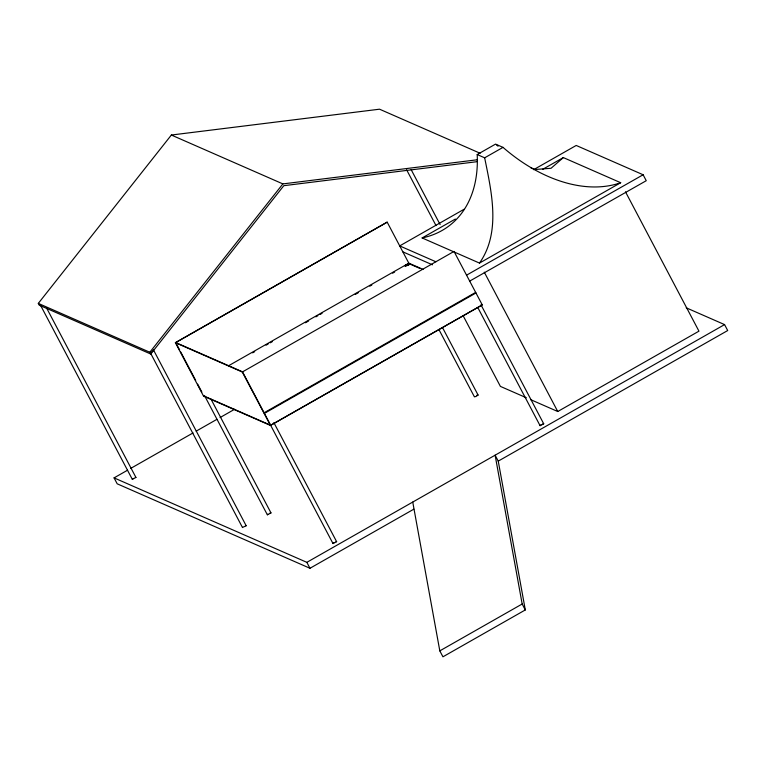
<?xml version="1.0" encoding="UTF-8"?>
<svg xmlns="http://www.w3.org/2000/svg" width="766" height="766" viewBox="0 0 766 766"><rect width="100%" height="100%" fill="white"/><g stroke="black" fill="none" stroke-linecap="round" stroke-linejoin="round"><path stroke-width="1.15" d="M46.496 307.827L135.927 477.438L132.326 479.353L133.179 478.415M153.411 349.803L246.173 525.744L242.573 527.42M210.995 399.134L270.982 512.904L267.382 514.829L267.851 514.139M405.549 266.252L409.149 264.567M273.855 422.621L336.619 541.667L333.028 543.582L333.871 542.634M442.528 327.618L478.08 395.045L475.782 396.644L474.661 396.52M480.952 304.763L543.716 423.799L540.126 425.724L540.968 424.776M153.267 350.349L150.586 353.174M479.487 263.083C501.155 232.357 491.523 191.826 484.658 157.815L477.199 154.55A143.05 95.185 51.7 0 1 422.133 237.948L479.487 263.083L620.69 182.72L563.336 157.585L542.567 169.41M476.624 161.741L283.813 185.688L150.758 354.036L39.238 305.174L38.3 303.393L171.354 135.036L379.543 109.193L480.129 153.257M150.758 354.036L149.82 352.255L282.874 183.907L476.873 159.816M563.336 157.585L551.06 168.271L534.869 169.525L530.79 167.744M408.671 265.007L407.857 265.543M477.199 154.55L495.554 144.104L503.013 147.369A143.05 95.185 51.7 0 0 620.69 182.72M484.658 157.815L503.013 147.369M175.376 342.689L242.286 372.008L454.018 251.43L482.264 304.906L270.465 425.446L203.545 396.127L175.376 342.689L387.184 222.15L175.749 342.555L179.627 349.909M464.072 209.262L399.699 245.905L435.892 261.761M533.634 169.679L576.204 145.454L643.124 174.763L646.245 180.709L469.663 281.122M422.133 237.948L455.358 219.038M228.45 365.822L408.862 263.159L423.091 269.383M252.617 352.848L254.685 351.671M266.089 345.179L268.167 344.001M270.235 342.814L272.313 341.636M305.49 322.754L308.602 320.983M315.86 316.856L317.938 315.678M320.006 314.491L322.084 313.313M355.261 294.431L358.373 292.66M369.777 286.168L371.845 284.99M392.585 273.194L394.662 272.007M405.022 266.108L409.178 263.753M643.124 174.763L466.532 275.185M413.803 509.189L309.971 568.276L117.198 483.815L114.067 477.879L127.577 470.19M130.699 468.409L193.042 432.934M196.163 431.153L216.941 419.328M220.062 417.556L234.607 409.274M264.107 412.778L475.619 292.401M264.414 413.372L475.925 292.995M203.928 395.993L270.676 425.245L482.264 304.906M530.694 399.661L557.753 411.514L698.956 331.161L625.487 191.826M114.067 477.879L306.84 562.34L724.569 324.602L727.7 330.539L498.245 461.122L525.304 609.937L442.94 656.807L439.808 650.87L412.75 502.065M439.808 650.87L522.173 604.001L495.114 455.186L498.245 461.122M476.72 395.275L478.08 395.045M542.797 423.857L543.716 423.799M270.063 512.961L270.982 512.904M135.381 477.381L135.927 477.438M245.637 525.677L246.173 525.744M336.082 541.61L336.619 541.667M686.231 307.808L724.569 324.602M171.354 135.036L282.874 183.907M402.83 251.842L432.455 264.816M410.27 264.232L420.113 268.54M526.366 397.765L500.399 386.39L463.104 315.669M175.749 342.555L242.506 371.807L270.676 425.245M38.3 303.393L149.82 352.255M496.387 144.803L498.053 146.21M484.284 272.179L557.753 411.514M411.122 169.573L440.115 224.572M406.593 169.755L436.026 225.587M477.85 307.645L540.059 425.637M387.184 222.15L409.37 264.232M438.87 329.457L474.422 396.874M522.173 604.001L525.304 609.937M270.197 424.46L332.961 543.496M242.286 372.008L270.465 425.446M306.84 562.34L309.971 568.276M204.56 395.696L267.324 514.733M180.738 352.015L195.684 380.376M197.666 384.12L201.841 392.039M150.509 353.059L242.516 527.573M40.263 304.763L132.269 479.267M405.3 265.505L408.891 263.82L405.3 265.505"/></g></svg>
